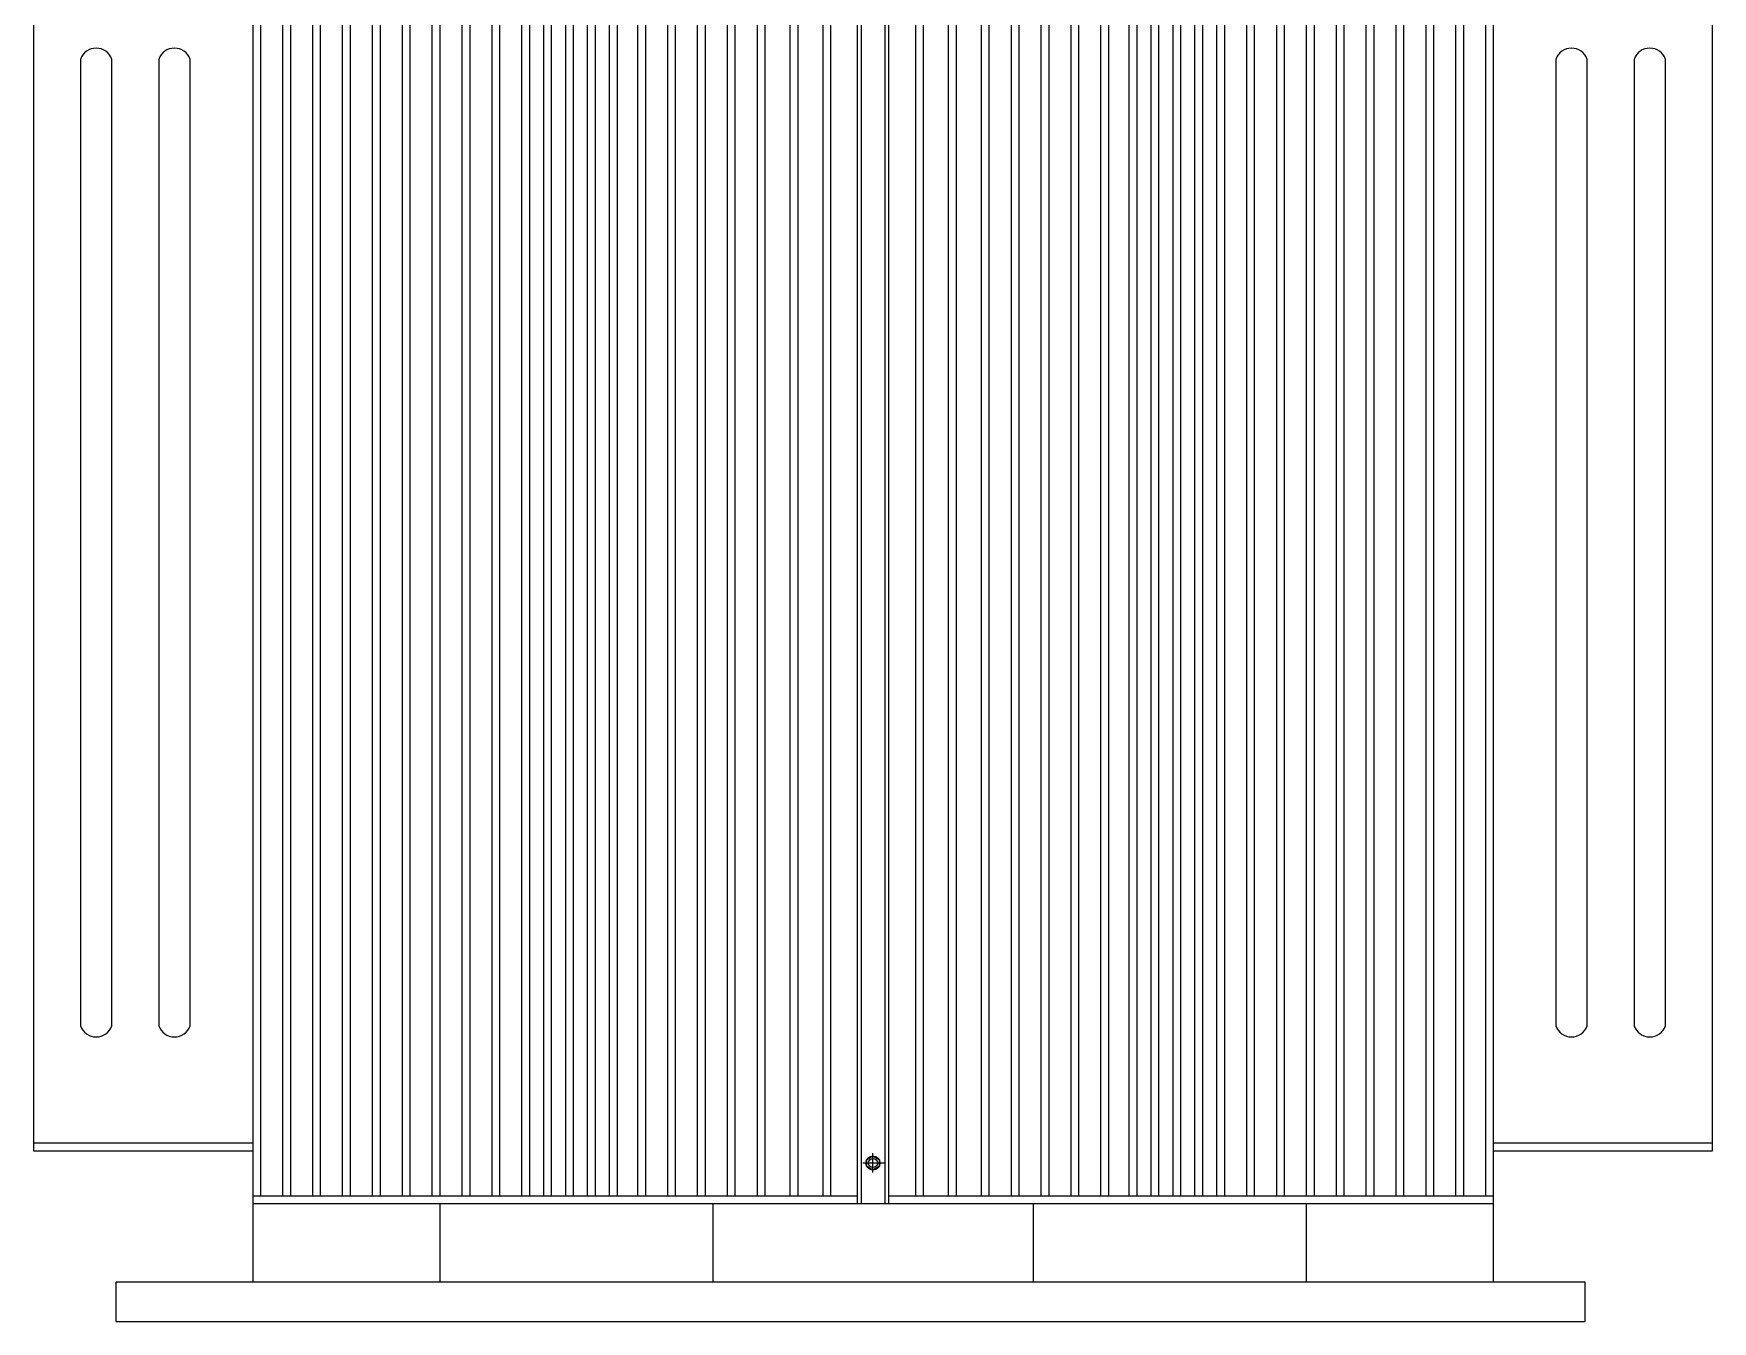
# Model space of a CAD drawing. Header units: millimetres. Extents: x 20927 to 53748, y 38421 to 54891.
# Drawn here: x 27710 to 29855, y 44419 to 46065 of the extents above; entities that cross this region are included whole.
import ezdxf

# ---------------------------------------------------------------- set-up
doc = ezdxf.new("R2010")
doc.units = ezdxf.units.MM
doc.linetypes.add('CENTERX2', pattern=[101.6, 63.5, -12.7, 12.7, -12.7])
doc.layers.add('Btrans.', color=2, linetype='Continuous')
doc.layers.add('HIGHT', color=8, linetype='Continuous')

msp = doc.modelspace()

# ---------------------------------------------------------------- linework, layer by layer
at = {"layer": 'Btrans.'}
for p, q in [((27989.6, 46279), (27989.6, 44468.7)), ((29574.6, 46279), (29574.6, 44468.7)), ((28767.1, 46249), (28767.1, 44569.6)), ((28797.1, 46249), (28797.1, 44569.6)), ((27709.6, 44646.9), (27989.6, 44646.9)), ((29574.6, 44646.9), (29854.6, 44646.9)), ((27989.6, 44579.3), (28762.1, 44579.3)), ((28802.1, 44579.3), (29574.6, 44579.3)), ((27989.6, 44569.6), (29574.6, 44569.6)), ((28228.6, 44569.6), (28228.6, 44468.7)), ((28577.6, 44569.6), (28577.6, 44468.7)), ((28986.6, 44569.6), (28986.6, 44468.7)), ((29335.6, 44569.6), (29335.6, 44468.7))]:
    msp.add_line(p, q, dxfattribs=at)
for points in [[(27989.6, 46191.3), (27709.6, 46191.3), (27709.6, 44636.9), (27989.6, 44636.9)], [(29574.6, 44636.9), (29854.6, 44636.9), (29854.6, 46191.3), (29574.6, 46191.3)]]:
    msp.add_lwpolyline(points, dxfattribs=at)
msp.add_lwpolyline([(27814.6, 44418.7), (29692.1, 44418.7), (29692.1, 44468.7), (27814.6, 44468.7)], close=True, dxfattribs=at)
at = {"layer": 'HIGHT'}
for p, q in [((27999.6, 46239), (27999.6, 44579.3)), ((28027.8, 46239), (28027.8, 44579.3)), ((28037.8, 46239), (28037.8, 44579.3)), ((28066, 46239), (28066, 44579.3)), ((28076, 46239), (28076, 44579.3)), ((28104.1, 46239), (28104.1, 44579.3)), ((28114.1, 46239), (28114.1, 44579.3)), ((28142.3, 46239), (28142.3, 44579.3)), ((28152.3, 46239), (28152.3, 44579.3)), ((28180.5, 46239), (28180.5, 44579.3)), ((28190.5, 46239), (28190.5, 44579.3)), ((28218.6, 46239), (28218.6, 44579.3)), ((28228.6, 46239), (28228.6, 44579.3)), ((28256.8, 46239), (28256.8, 44579.3)), ((28266.8, 46239), (28266.8, 44579.3)), ((28295, 46239), (28295, 44579.3)), ((28305, 46239), (28305, 44579.3)), ((28333.1, 46239), (28333.1, 44579.3)), ((28343.1, 46239), (28343.1, 44579.3)), ((28361.1, 46239), (28361.1, 44579.3)), ((28371.1, 46239), (28371.1, 44579.3)), ((28389.1, 46239), (28389.1, 44579.3)), ((28399.1, 46239), (28399.1, 44579.3)), ((28417.1, 46239), (28417.1, 44579.3)), ((28427.1, 46239), (28427.1, 44579.3)), ((28445.1, 46239), (28445.1, 44579.3)), ((28455.1, 46239), (28455.1, 44579.3)), ((28481.3, 46239), (28481.3, 44579.3)), ((28491.3, 46239), (28491.3, 44579.3)), ((28519.5, 46239), (28519.5, 44579.3)), ((28529.5, 46239), (28529.5, 44579.3)), ((28557.6, 46239), (28557.6, 44579.3)), ((28567.6, 46239), (28567.6, 44579.3)), ((28595.8, 46239), (28595.8, 44579.3)), ((28605.8, 46239), (28605.8, 44579.3)), ((28634, 46239), (28634, 44579.3)), ((28644, 46239), (28644, 44579.3)), ((28676, 46239), (28676, 44579.3)), ((28686, 46239), (28686, 44579.3)), ((28718, 46239), (28718, 44579.3)), ((28728, 46239), (28728, 44579.3)), ((28836.3, 46239), (28836.3, 44579.3)), ((28846.3, 46239), (28846.3, 44579.3)), ((28878.3, 46239), (28878.3, 44579.3)), ((28888.3, 46239), (28888.3, 44579.3)), ((28920.3, 46239), (28920.3, 44579.3)), ((28930.3, 46239), (28930.3, 44579.3)), ((28958.5, 46239), (28958.5, 44579.3)), ((28968.5, 46239), (28968.5, 44579.3)), ((28996.6, 46239), (28996.6, 44579.3)), ((29006.6, 46239), (29006.6, 44579.3)), ((29034.8, 46239), (29034.8, 44579.3)), ((29044.8, 46239), (29044.8, 44579.3)), ((29073, 46239), (29073, 44579.3)), ((29083, 46239), (29083, 44579.3)), ((29109.1, 46239), (29109.1, 44579.3)), ((29119.1, 46239), (29119.1, 44579.3)), ((29137.1, 46239), (29137.1, 44579.3)), ((29147.1, 46239), (29147.1, 44579.3)), ((29165.1, 46239), (29165.1, 44579.3)), ((29175.1, 46239), (29175.1, 44579.3)), ((29193.1, 46239), (29193.1, 44579.3)), ((29203.1, 46239), (29203.1, 44579.3)), ((29221.1, 46239), (29221.1, 44579.3)), ((29231.1, 46239), (29231.1, 44579.3)), ((29259.3, 46239), (29259.3, 44579.3)), ((29269.3, 46239), (29269.3, 44579.3)), ((29297.5, 46239), (29297.5, 44579.3)), ((29307.5, 46239), (29307.5, 44579.3)), ((29335.6, 46239), (29335.6, 44579.3)), ((29345.6, 46239), (29345.6, 44579.3)), ((29373.8, 46239), (29373.8, 44579.3)), ((29383.8, 46239), (29383.8, 44579.3)), ((29412, 46239), (29412, 44579.3)), ((29422, 46239), (29422, 44579.3)), ((29450.1, 46239), (29450.1, 44579.3)), ((29460.1, 46239), (29460.1, 44579.3)), ((29488.3, 46239), (29488.3, 44579.3)), ((29498.3, 46239), (29498.3, 44579.3)), ((29526.5, 46239), (29526.5, 44579.3)), ((29536.5, 46239), (29536.5, 44579.3)), ((29564.6, 46239), (29564.6, 44579.3))]:
    msp.add_line(p, q, dxfattribs=at)
at = {"layer": 'HIGHT', "linetype": 'CENTERX2'}
for p, q in [((28797.7, 44621.1), (28769.1, 44621.1)), ((28782.1, 44609.2), (28782.1, 44633.7))]:
    msp.add_line(p, q, dxfattribs=at)
at = {"layer": 'HIGHT'}
for points in [[(27989.6, 46239), (28762.1, 46239), (28762.1, 44569.6)], [(29574.6, 46239), (28802.1, 46239), (28802.1, 44569.6)]]:
    msp.add_lwpolyline(points, dxfattribs=at)
for points in [[(27769.6, 46031.6), (27769.6, 44796.6, 0.718827), (27809.6, 44796.6), (27809.6, 46031.6, 0.718827)], [(27869.6, 46031.6), (27869.6, 44796.6, 0.718827), (27909.6, 44796.6), (27909.6, 46031.6, 0.718827)], [(29654.6, 46031.6), (29654.6, 44796.6, 0.718827), (29694.6, 44796.6), (29694.6, 46031.6, 0.718827)], [(29754.6, 46031.6), (29754.6, 44796.6, 0.718827), (29794.6, 44796.6), (29794.6, 46031.6, 0.718827)]]:
    msp.add_lwpolyline(points, format="xyb", close=True, dxfattribs=at)
msp.add_lwpolyline([(28782.1, 44630.1), (28789.9, 44625.6), (28789.9, 44616.6), (28782.1, 44612.2), (28774.4, 44616.6), (28774.4, 44625.6)], close=True, dxfattribs=at)
for radius in [8.95, 5.9]:
    msp.add_circle((28782.1, 44621.1), radius, dxfattribs=at)

doc.saveas('drawing.dxf')
